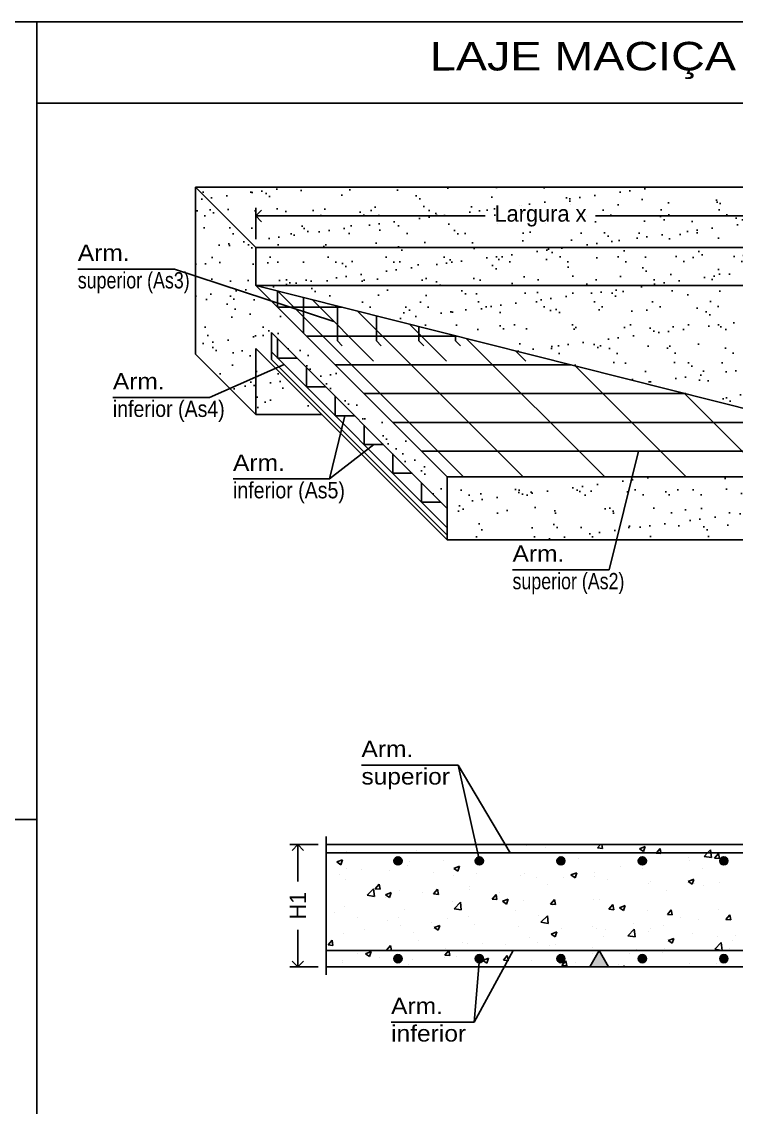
# Model space of a CAD drawing. Header units: millimetres. Extents: x 2071 to 2712, y 1262 to 1380.
# Drawn here: x 2330.71 to 2339.48, y 1362.27 to 1375.59 of the extents above; entities that cross this region are included whole.
import ezdxf
from ezdxf.enums import TextEntityAlignment as Align

# ---------------------------------------------------------------- set-up
doc = ezdxf.new("R2010")
doc.units = ezdxf.units.MM
doc.layers.add('.pormenores', color=8, linetype='Continuous')
doc.styles.add('CS_Isocp', font='')
doc.styles.add('CYPETXT', font='arial', dxfattribs={"height": 0.2})
doc.styles.get('CS_Isocp').set_extended_font_data('Century Gothic')

# ---------------------------------------------------------------- blocks, each defined once
blk = doc.blocks.new('_Open90')
at = {"color": 0, "linetype": 'ByBlock', "lineweight": -2}
for p, q in [((0, 0), (-1, 0)), ((-0.5, 0.5), (0, 0)), ((0, 0), (-0.5, -0.5))]:
    blk.add_line(p, q, dxfattribs=at)

msp = doc.modelspace()

# ---------------------------------------------------------------- hatches: boundary and pattern name
at = {"layer": '.pormenores'}
h = msp.add_hatch(dxfattribs=at)
h.set_pattern_fill('AR-SAND', color=256, scale=0.009, style=0)
h.set_pattern_definition([(37.5, (2289.16302, 1343.98117), (-0.0144003, 0.440472), [0, -0.347472, 0, -0.38862, 0, -0.371475]), (7.5, (2289.163, 1343.98117), (0.404571, 0.6451426), [0, -0.187452, 0, -0.313182, 0, -0.120015]), (327.5, (2288.88185, 1343.98117), (0.7118931, 0.0012935), [0, -0.1143, 0, -0.41148, 0, -0.53721]), (317.5, (2288.88185, 1343.98117), (0.687201, 0.2006364), [0, -0.05715, 0, -0.269748, 0, -0.30861])])
h.paths.add_polyline_path([(2342.91529, 1370.00674), (2342.69603, 1370.00674), (2339.95567, 1370.00674), (2341.20575, 1369.23238), (2342.91529, 1369.23238)])
h.paths.add_polyline_path([(2339.95567, 1370.00674), (2338.19808, 1370.00674), (2338.0072, 1369.23238), (2341.20575, 1369.23238)])
h.paths.add_polyline_path([(2338.19808, 1370.00674), (2335.92928, 1370.00674), (2335.92928, 1369.23238), (2338.0072, 1369.23238)])
h.paths.add_polyline_path([(2335.92928, 1370.00674), (2333.76937, 1372.16666), (2332.84045, 1372.47196), (2332.84045, 1371.51225), (2333.2621, 1371.0906), (2333.58044, 1371.23125), (2333.58044, 1371.58123), (2333.77201, 1371.38965), (2333.77201, 1371.77683), (2335.92928, 1369.61956)])
h.paths.add_polyline_path([(2333.58044, 1371.23125), (2333.2621, 1371.0906), (2333.58044, 1370.77226)], flags=17)
h.paths.add_polyline_path([(2333.82316, 1371.3385), (2333.58044, 1371.23125), (2333.58044, 1370.77226), (2334.3894, 1370.77226)], flags=17)
h.paths.add_polyline_path([(2333.58044, 1371.58123), (2333.58044, 1371.23125), (2333.82316, 1371.3385)], flags=17)
h.paths.add_polyline_path([(2333.58044, 1372.82295), (2332.84045, 1373.56294), (2332.84045, 1372.47196), (2333.76937, 1372.16666), (2333.58044, 1372.35559)])
h.paths.add_polyline_path([(2340.56645, 1372.82295), (2333.58044, 1372.82295), (2333.58044, 1372.35559), (2340.56645, 1372.35559)])
h.paths.add_polyline_path([(2339.82646, 1373.56294), (2332.84045, 1373.56294), (2333.58044, 1372.82295), (2340.56645, 1372.82295)])
h.paths.add_polyline_path([(2341.56046, 1369.02634), (2342.38236, 1369.02634), (2342.38236, 1369.33205), (2341.56046, 1369.33205)], flags=9)
h.paths.add_polyline_path([(2336.41311, 1373.3883), (2337.73377, 1373.3883), (2337.73377, 1373.03038), (2336.41311, 1373.03038)], flags=24)
h = msp.add_hatch(dxfattribs=at)
h.set_pattern_fill('AR-SAND', color=256, scale=0.009, style=0)
h.set_pattern_definition([(37.5, (2286.31817, 1302.7561), (-0.0144003, 0.4404719), [0, -0.347472, 0, -0.38862, 0, -0.371475]), (7.5, (2286.3182, 1302.7561), (0.404571, 0.6451426), [0, -0.187452, 0, -0.313182, 0, -0.120015]), (327.5, (2286.037, 1302.7561), (0.7118931, 0.0012935), [0, -0.1143, 0, -0.41148, 0, -0.53721]), (317.5, (2286.037, 1302.7561), (0.687201, 0.2006364), [0, -0.05715, 0, -0.269748, 0, -0.30861])])
h.paths.add_polyline_path([(2342.91529, 1370.00674), (2340.5698, 1372.35223), (2340.56645, 1372.35223), (2340.56645, 1372.35559), (2333.58044, 1372.35559), (2333.8471, 1372.28849), (2333.8471, 1372.28858), (2333.84722, 1372.28846)])
h = msp.add_hatch(color=256, dxfattribs=at)
edge = h.paths.add_edge_path()
edge.add_arc((2335.32393, 1365.29201), 0.05, 0, 360)
h = msp.add_hatch(color=256, dxfattribs=at)
edge = h.paths.add_edge_path()
edge.add_arc((2336.32393, 1365.29201), 0.05, 0, 360)
h = msp.add_hatch(color=256, dxfattribs=at)
edge = h.paths.add_edge_path()
edge.add_arc((2337.32393, 1365.29201), 0.05, 0, 360)
h = msp.add_hatch(color=256, dxfattribs=at)
edge = h.paths.add_edge_path()
edge.add_arc((2338.32393, 1365.29201), 0.05, 0, 360)
h = msp.add_hatch(color=256, dxfattribs=at)
edge = h.paths.add_edge_path()
edge.add_arc((2339.32393, 1365.29201), 0.05, 0, 360)
msp.add_hatch(color=256, dxfattribs=at).paths.add_polyline_path([(2337.67841, 1363.99201), (2337.90935, 1363.99201), (2337.79388, 1364.19201)])
h = msp.add_hatch(color=256, dxfattribs=at)
edge = h.paths.add_edge_path()
edge.add_arc((2335.32393, 1364.09201), 0.05, 0, 360)
h = msp.add_hatch(color=256, dxfattribs=at)
edge = h.paths.add_edge_path()
edge.add_arc((2336.32393, 1364.09201), 0.05, 0, 360)
h = msp.add_hatch(color=256, dxfattribs=at)
edge = h.paths.add_edge_path()
edge.add_arc((2337.32393, 1364.09201), 0.05, 0, 360)
h = msp.add_hatch(color=256, dxfattribs=at)
edge = h.paths.add_edge_path()
edge.add_arc((2338.32393, 1364.09201), 0.05, 0, 360)
h = msp.add_hatch(color=256, dxfattribs=at)
edge = h.paths.add_edge_path()
edge.add_arc((2339.32393, 1364.09201), 0.05, 0, 360)

# ---------------------------------------------------------------- linework, layer by layer
for p, q in [((2330.8929, 1365.80127), (2330.8929, 1375.59422)), ((2330.8929, 1375.59422), (2330.8929, 1358.43099)), ((2330.8929, 1374.59422), (2330.8929, 1375.59422)), ((2330.8929, 1375.59422), (2345.21039, 1375.59422)), ((2332.84045, 1371.51225), (2332.84045, 1373.56294)), ((2333.58044, 1372.82295), (2332.84045, 1373.56294)), ((2339.82646, 1373.56294), (2332.84045, 1373.56294)), ((2333.58044, 1372.92295), (2333.58044, 1373.30934)), ((2333.72184, 1373.20934), (2336.39644, 1373.20934)), ((2340.42505, 1373.20934), (2337.75044, 1373.20934)), ((2333.58044, 1372.35559), (2333.58044, 1372.82295)), ((2340.56645, 1372.82295), (2333.58044, 1372.82295)), ((2331.39465, 1372.55734), (2332.58065, 1372.55734)), ((2332.58065, 1372.55734), (2334.53875, 1371.91379)), ((2335.92928, 1370.00674), (2333.58044, 1372.35559)), ((2340.56645, 1372.35559), (2333.58044, 1372.35559)), ((2342.91529, 1370.00674), (2333.58044, 1372.35559)), ((2336.12894, 1370.00674), (2333.8471, 1372.28858)), ((2333.8471, 1372.28858), (2333.8471, 1372.08892)), ((2334.16396, 1372.20876), (2334.16396, 1371.77206)), ((2335.02599, 1371.42655), (2334.27062, 1372.18192)), ((2334.64022, 1372.08892), (2333.8471, 1372.08892)), ((2334.58044, 1372.10397), (2334.58044, 1371.67661)), ((2336.86227, 1370.00674), (2334.82712, 1372.04189)), ((2335.05924, 1371.98349), (2335.05924, 1371.67661)), ((2335.92928, 1369.61956), (2333.77201, 1371.77683)), ((2333.77201, 1371.77683), (2333.77201, 1371.44717)), ((2335.92127, 1371.42655), (2335.46691, 1371.88091)), ((2335.58044, 1371.85234), (2335.58044, 1371.67661)), ((2333.8471, 1371.70174), (2333.8471, 1371.46465)), ((2336.04533, 1371.73537), (2334.20065, 1371.73537)), ((2334.64011, 1371.61694), (2334.58044, 1371.67661)), ((2335.11891, 1371.61694), (2335.05924, 1371.67661)), ((2335.64011, 1371.61694), (2335.58044, 1371.67661)), ((2336.03254, 1371.73859), (2336.03254, 1371.67661)), ((2336.09221, 1371.61694), (2336.03254, 1371.67661)), ((2337.86227, 1370.00674), (2336.16334, 1371.70567)), ((2333.58044, 1370.77226), (2332.84045, 1371.51225)), ((2335.92928, 1369.23238), (2333.58044, 1371.58123)), ((2333.58044, 1371.58123), (2333.58044, 1370.77226)), ((2335.92928, 1369.38248), (2333.77201, 1371.53974)), ((2336.89457, 1371.42655), (2336.76745, 1371.55367)), ((2333.01099, 1370.97965), (2333.92726, 1371.38449)), ((2335.92928, 1369.2899), (2333.77201, 1371.44717)), ((2333.8471, 1371.46465), (2334.08419, 1371.46465)), ((2337.45043, 1371.38181), (2334.55421, 1371.38181)), ((2338.86227, 1370.00674), (2337.49956, 1371.36945)), ((2334.20065, 1371.34819), (2334.20065, 1371.1111)), ((2334.20065, 1371.1111), (2334.43774, 1371.1111)), ((2331.82499, 1370.97965), (2333.01099, 1370.97965)), ((2334.55421, 1370.99464), (2334.55421, 1370.75755)), ((2338.85554, 1371.02826), (2334.90776, 1371.02826)), ((2339.86227, 1370.00674), (2338.83578, 1371.03323)), ((2333.58044, 1370.77226), (2334.3894, 1370.77226)), ((2334.48578, 1369.98038), (2334.67275, 1370.75755)), ((2334.55421, 1370.75755), (2334.7913, 1370.75755)), ((2334.90776, 1370.64108), (2334.90776, 1370.40399)), ((2340.26064, 1370.67471), (2335.26131, 1370.67471)), ((2334.48578, 1369.98038), (2335.0263, 1370.40399)), ((2334.90776, 1370.40399), (2335.14485, 1370.40399)), ((2341.66574, 1370.32115), (2335.61487, 1370.32115)), ((2337.91643, 1368.86417), (2338.27559, 1370.32115)), ((2335.26131, 1370.28753), (2335.26131, 1370.05044)), ((2335.26131, 1370.05044), (2335.4984, 1370.05044)), ((2333.29978, 1369.98038), (2334.48578, 1369.98038)), ((2335.61487, 1369.93398), (2335.61487, 1369.69689)), ((2335.92928, 1370.00674), (2342.91529, 1370.00674)), ((2335.92928, 1370.00674), (2335.92928, 1369.23238)), ((2335.61487, 1369.69689), (2335.85196, 1369.69689)), ((2335.92928, 1369.23238), (2342.91529, 1369.23238)), ((2336.73043, 1368.86417), (2337.91643, 1368.86417)), ((2334.87626, 1366.467), (2336.06226, 1366.467)), ((2336.06226, 1366.467), (2336.70288, 1365.39201)), ((2336.32393, 1365.29201), (2336.06226, 1366.467)), ((2334.44417, 1365.59201), (2334.44417, 1363.89201)), ((2334.34417, 1365.49201), (2333.99535, 1365.49201)), ((2341.07393, 1365.49201), (2334.44417, 1365.49201)), ((2334.44417, 1365.46256), (2334.44417, 1365.46256)), ((2340.87393, 1365.39201), (2334.44417, 1365.39201)), ((2334.54099, 1365.49201), (2334.54099, 1365.49201)), ((2334.65012, 1365.39201), (2334.65012, 1365.39201)), ((2334.65012, 1365.39201), (2334.65012, 1365.39201)), ((2334.65012, 1365.39201), (2334.65012, 1365.39201)), ((2334.66783, 1365.49201), (2334.66783, 1365.49201)), ((2334.66783, 1365.49201), (2334.66783, 1365.49201)), ((2334.67862, 1365.39201), (2334.67862, 1365.39201)), ((2334.67862, 1365.39201), (2334.67862, 1365.39201)), ((2334.67862, 1365.39201), (2334.67862, 1365.39201)), ((2334.69092, 1365.40144), (2334.69092, 1365.40144)), ((2334.73055, 1365.49201), (2334.73055, 1365.49201)), ((2334.73055, 1365.49201), (2334.73055, 1365.49201)), ((2334.88752, 1365.39201), (2334.88752, 1365.39201)), ((2334.88752, 1365.39201), (2334.88752, 1365.39201)), ((2334.88752, 1365.39201), (2334.88752, 1365.39201)), ((2335.1003, 1365.39201), (2335.1003, 1365.39201)), ((2335.22897, 1365.49201), (2335.22897, 1365.49201)), ((2335.22897, 1365.49201), (2335.22897, 1365.49201)), ((2335.23062, 1365.49201), (2335.23062, 1365.49201)), ((2335.23062, 1365.49201), (2335.23062, 1365.49201)), ((2335.23342, 1365.49201), (2335.23342, 1365.49201)), ((2335.34255, 1365.39201), (2335.34255, 1365.39201)), ((2335.34255, 1365.39201), (2335.34255, 1365.39201)), ((2335.34255, 1365.39201), (2335.34255, 1365.39201)), ((2335.38594, 1365.39201), (2335.38594, 1365.39201)), ((2335.38594, 1365.39201), (2335.38594, 1365.39201)), ((2335.38594, 1365.39201), (2335.38594, 1365.39201)), ((2335.52198, 1365.39201), (2335.52198, 1365.39201)), ((2335.52198, 1365.39201), (2335.52198, 1365.39201)), ((2335.52198, 1365.39201), (2335.52198, 1365.39201)), ((2335.55079, 1365.41412), (2335.55079, 1365.41412)), ((2335.6523, 1365.49201), (2335.6523, 1365.49201)), ((2335.72738, 1365.49201), (2335.72738, 1365.49201)), ((2335.72738, 1365.49201), (2335.72738, 1365.49201)), ((2335.88435, 1365.39201), (2335.88435, 1365.39201)), ((2335.88435, 1365.39201), (2335.88435, 1365.39201)), ((2335.88435, 1365.39201), (2335.88435, 1365.39201)), ((2335.92585, 1365.49201), (2335.92585, 1365.49201)), ((2335.94365, 1365.39201), (2335.94365, 1365.39201)), ((2335.94365, 1365.39201), (2335.94365, 1365.39201)), ((2335.94365, 1365.39201), (2335.94365, 1365.39201)), ((2335.94365, 1365.39201), (2335.94365, 1365.39201)), ((2336.03498, 1365.39201), (2336.03498, 1365.39201)), ((2336.03498, 1365.39201), (2336.03498, 1365.39201)), ((2336.03498, 1365.39201), (2336.03498, 1365.39201)), ((2336.04422, 1365.38354), (2336.04422, 1365.38354)), ((2336.07398, 1365.49201), (2336.07398, 1365.49201)), ((2336.2258, 1365.49201), (2336.2258, 1365.49201)), ((2336.2258, 1365.49201), (2336.2258, 1365.49201)), ((2336.28825, 1365.45223), (2336.28825, 1365.45223)), ((2336.38277, 1365.39201), (2336.38277, 1365.39201)), ((2336.38277, 1365.39201), (2336.38277, 1365.39201)), ((2336.64102, 1365.39201), (2336.64102, 1365.39201)), ((2336.67338, 1365.44152), (2336.67338, 1365.44152)), ((2336.67338, 1365.44152), (2336.67338, 1365.44152)), ((2336.69838, 1365.39956), (2336.69838, 1365.39956)), ((2336.72421, 1365.49201), (2336.72421, 1365.49201)), ((2336.72421, 1365.49201), (2336.72421, 1365.49201)), ((2336.72741, 1365.39201), (2336.72741, 1365.39201)), ((2336.72741, 1365.39201), (2336.72741, 1365.39201)), ((2336.72741, 1365.39201), (2336.72741, 1365.39201)), ((2336.78701, 1365.39201), (2336.78701, 1365.39201)), ((2336.88118, 1365.39201), (2336.88118, 1365.39201)), ((2336.88118, 1365.39201), (2336.88118, 1365.39201)), ((2336.88118, 1365.39201), (2336.88118, 1365.39201)), ((2336.89463, 1365.49201), (2336.9007, 1365.48791)), ((2336.90072, 1365.4879), (2336.9021, 1365.49201)), ((2336.91733, 1365.49201), (2336.91733, 1365.49201)), ((2336.91733, 1365.49201), (2336.91733, 1365.49201)), ((2337.12905, 1365.45626), (2337.12905, 1365.45626)), ((2337.20869, 1365.39201), (2337.20869, 1365.39201)), ((2337.20869, 1365.39201), (2337.20869, 1365.39201)), ((2337.20869, 1365.39201), (2337.20869, 1365.39201)), ((2337.20869, 1365.39201), (2337.20869, 1365.39201)), ((2337.22263, 1365.49201), (2337.22263, 1365.49201)), ((2337.22263, 1365.49201), (2337.22263, 1365.49201)), ((2337.31071, 1365.49201), (2337.31071, 1365.49201)), ((2337.31071, 1365.49201), (2337.31071, 1365.49201)), ((2337.33901, 1365.49201), (2337.33901, 1365.49201)), ((2337.3796, 1365.39201), (2337.3796, 1365.39201)), ((2337.3796, 1365.39201), (2337.3796, 1365.39201)), ((2337.3796, 1365.39201), (2337.3796, 1365.39201)), ((2337.4006, 1365.49201), (2337.4006, 1365.49201)), ((2337.41984, 1365.39201), (2337.41984, 1365.39201)), ((2337.41984, 1365.39201), (2337.41984, 1365.39201)), ((2337.41984, 1365.39201), (2337.41984, 1365.39201)), ((2337.63036, 1365.39201), (2337.63036, 1365.39201)), ((2337.63036, 1365.39201), (2337.63036, 1365.39201)), ((2337.63036, 1365.39201), (2337.63036, 1365.39201)), ((2337.72105, 1365.49201), (2337.72105, 1365.49201)), ((2337.72105, 1365.49201), (2337.72105, 1365.49201)), ((2337.75462, 1365.48735), (2337.75462, 1365.48735)), ((2337.77532, 1365.45063), (2337.81004, 1365.49201)), ((2337.77533, 1365.45061), (2337.8351, 1365.44538)), ((2337.8351, 1365.4454), (2337.82651, 1365.49201)), ((2337.87801, 1365.39201), (2337.87801, 1365.39201)), ((2337.87801, 1365.39201), (2337.87801, 1365.39201)), ((2337.87801, 1365.39201), (2337.87801, 1365.39201)), ((2338.00314, 1365.49201), (2338.00314, 1365.49201)), ((2338.00314, 1365.49201), (2338.00314, 1365.49201)), ((2338.05204, 1365.39201), (2338.05204, 1365.39201)), ((2338.11227, 1365.39201), (2338.11227, 1365.39201)), ((2338.11227, 1365.39201), (2338.11227, 1365.39201)), ((2338.11227, 1365.39201), (2338.11227, 1365.39201)), ((2338.18237, 1365.49201), (2338.18237, 1365.49201)), ((2338.18237, 1365.49201), (2338.18237, 1365.49201)), ((2338.21946, 1365.49201), (2338.21946, 1365.49201)), ((2338.21946, 1365.49201), (2338.21946, 1365.49201)), ((2338.28809, 1365.44138), (2338.33783, 1365.40783)), ((2338.2881, 1365.44138), (2338.35812, 1365.46826)), ((2338.33786, 1365.40781), (2338.35813, 1365.46824)), ((2338.37643, 1365.39201), (2338.37643, 1365.39201)), ((2338.37643, 1365.39201), (2338.37643, 1365.39201)), ((2338.37643, 1365.39201), (2338.37643, 1365.39201)), ((2338.47372, 1365.39201), (2338.47372, 1365.39201)), ((2338.47372, 1365.39201), (2338.47372, 1365.39201)), ((2338.47372, 1365.39201), (2338.47372, 1365.39201)), ((2338.49258, 1365.38788), (2338.49605, 1365.39201)), ((2338.49259, 1365.38785), (2338.55236, 1365.38262)), ((2338.49605, 1365.39201), (2338.54079, 1365.44533)), ((2338.55064, 1365.39201), (2338.5408, 1365.44533)), ((2338.55236, 1365.38265), (2338.55064, 1365.39201)), ((2338.60404, 1365.49201), (2338.60404, 1365.49201)), ((2338.60404, 1365.49201), (2338.60404, 1365.49201)), ((2338.69557, 1365.49201), (2338.69557, 1365.49201)), ((2338.69557, 1365.49201), (2338.69557, 1365.49201)), ((2338.71788, 1365.49201), (2338.71788, 1365.49201)), ((2338.71788, 1365.49201), (2338.71788, 1365.49201)), ((2338.8047, 1365.39201), (2338.8047, 1365.39201)), ((2338.8047, 1365.39201), (2338.8047, 1365.39201)), ((2338.8047, 1365.39201), (2338.8047, 1365.39201)), ((2338.87485, 1365.39201), (2338.87485, 1365.39201)), ((2338.87485, 1365.39201), (2338.87485, 1365.39201)), ((2338.87485, 1365.39201), (2338.87485, 1365.39201)), ((2338.8954, 1365.39201), (2338.8954, 1365.39201)), ((2338.8954, 1365.39201), (2338.8954, 1365.39201)), ((2338.8954, 1365.39201), (2338.8954, 1365.39201)), ((2338.8954, 1365.39201), (2338.8954, 1365.39201)), ((2339.02572, 1365.49201), (2339.02572, 1365.49201)), ((2339.08173, 1365.34681), (2339.1251, 1365.39201)), ((2339.1251, 1365.39201), (2339.15962, 1365.42799)), ((2339.16383, 1365.39201), (2339.15964, 1365.428)), ((2339.17069, 1365.33303), (2339.16383, 1365.39201)), ((2339.20984, 1365.32513), (2339.25805, 1365.38258)), ((2339.21629, 1365.49201), (2339.21629, 1365.49201)), ((2339.21629, 1365.49201), (2339.21629, 1365.49201)), ((2339.26962, 1365.3199), (2339.25806, 1365.38258)), ((2339.31708, 1365.39201), (2339.31708, 1365.39201)), ((2339.31708, 1365.39201), (2339.31708, 1365.39201)), ((2339.31708, 1365.39201), (2339.31708, 1365.39201)), ((2339.31708, 1365.39201), (2339.31708, 1365.39201)), ((2339.33418, 1365.3868), (2339.33418, 1365.3868)), ((2339.37326, 1365.39201), (2339.37326, 1365.39201)), ((2339.37326, 1365.39201), (2339.37326, 1365.39201)), ((2339.37326, 1365.39201), (2339.37326, 1365.39201)), ((2339.37379, 1365.39201), (2339.37379, 1365.39201)), ((2339.37379, 1365.39201), (2339.37379, 1365.39201)), ((2339.37379, 1365.39201), (2339.37379, 1365.39201)), ((2339.38722, 1365.39378), (2339.38722, 1365.39378)), ((2339.388, 1365.49201), (2339.388, 1365.49201)), ((2339.388, 1365.49201), (2339.388, 1365.49201)), ((2334.09535, 1365.35061), (2334.09535, 1365.03776)), ((2334.44417, 1365.35693), (2334.44417, 1365.35693)), ((2334.44417, 1365.35693), (2334.44417, 1365.35693)), ((2334.57361, 1365.27902), (2334.62335, 1365.24547)), ((2334.57362, 1365.27903), (2334.64364, 1365.30591)), ((2334.62336, 1365.24546), (2334.64364, 1365.30589)), ((2335.35086, 1365.26071), (2335.35086, 1365.26071)), ((2335.43764, 1365.23358), (2335.43764, 1365.23358)), ((2335.46104, 1365.28344), (2335.46104, 1365.28344)), ((2335.88627, 1365.29264), (2335.88627, 1365.29264)), ((2336.01075, 1365.19894), (2336.08077, 1365.22582)), ((2336.0605, 1365.16537), (2336.08077, 1365.2258)), ((2336.31095, 1365.35028), (2336.31095, 1365.35028)), ((2336.31095, 1365.35028), (2336.31095, 1365.35028)), ((2336.31095, 1365.35028), (2336.31095, 1365.35028)), ((2336.31095, 1365.35028), (2336.31095, 1365.35028)), ((2336.31132, 1365.3486), (2336.31132, 1365.3486)), ((2336.31132, 1365.3486), (2336.31132, 1365.3486)), ((2336.31132, 1365.3486), (2336.31132, 1365.3486)), ((2336.31132, 1365.3486), (2336.31132, 1365.3486)), ((2337.54041, 1365.32299), (2337.54041, 1365.32299)), ((2338.34851, 1365.29594), (2338.34851, 1365.29594)), ((2338.88555, 1365.32773), (2338.88555, 1365.32773)), ((2338.90633, 1365.29889), (2338.90633, 1365.29889)), ((2339.08173, 1365.34683), (2339.17066, 1365.33303)), ((2339.20985, 1365.3251), (2339.26963, 1365.31987)), ((2334.44417, 1365.21211), (2334.44417, 1365.21211)), ((2334.44417, 1365.21211), (2334.44417, 1365.21211)), ((2334.44417, 1365.10279), (2334.44417, 1365.10279)), ((2334.6078, 1365.12433), (2334.6078, 1365.12433)), ((2334.69236, 1365.19882), (2334.69236, 1365.19882)), ((2334.87785, 1365.18333), (2334.87785, 1365.18333)), ((2335.22618, 1365.17626), (2335.22618, 1365.17626)), ((2335.76, 1365.15371), (2335.76, 1365.15371)), ((2336.00248, 1365.11358), (2336.00248, 1365.11358)), ((2336.01074, 1365.19894), (2336.06048, 1365.16538)), ((2336.29382, 1365.13115), (2336.29382, 1365.13115)), ((2336.82764, 1365.1086), (2336.82764, 1365.1086)), ((2336.87663, 1365.13722), (2336.87663, 1365.13722)), ((2337.44787, 1365.11885), (2337.49761, 1365.0853)), ((2337.44788, 1365.11885), (2337.51789, 1365.14573)), ((2337.47869, 1365.14251), (2337.47869, 1365.14251)), ((2337.49763, 1365.08528), (2337.51791, 1365.14571)), ((2337.73996, 1365.09868), (2337.73996, 1365.09868)), ((2337.74246, 1365.15446), (2337.74246, 1365.15446)), ((2338.05571, 1365.21848), (2338.05571, 1365.21848)), ((2338.32314, 1365.19878), (2338.32314, 1365.19878)), ((2339.06618, 1365.19949), (2339.06618, 1365.19949)), ((2334.44417, 1365.0394), (2334.44417, 1365.0394)), ((2334.44417, 1365.0394), (2334.44417, 1365.0394)), ((2334.44417, 1365.0394), (2334.44417, 1365.0394)), ((2334.67876, 1365.06855), (2334.67876, 1365.06855)), ((2335.04503, 1364.94944), (2335.09324, 1365.00689)), ((2335.10481, 1364.94421), (2335.09325, 1365.00689)), ((2336.20022, 1364.9742), (2336.20022, 1364.9742)), ((2337.03006, 1365.08345), (2337.03006, 1365.08345)), ((2337.15677, 1364.99857), (2337.15677, 1364.99857)), ((2337.36146, 1365.08604), (2337.36146, 1365.08604)), ((2337.89528, 1365.06349), (2337.89528, 1365.06349)), ((2338.4024, 1365.01372), (2338.4024, 1365.01372)), ((2338.4291, 1365.04093), (2338.4291, 1365.04093)), ((2338.88499, 1365.03876), (2338.93474, 1365.00521)), ((2338.885, 1365.03876), (2338.95502, 1365.06564)), ((2338.93477, 1365.0052), (2338.95504, 1365.06563)), ((2338.96292, 1365.01838), (2338.96292, 1365.01838)), ((2339.07111, 1364.99239), (2339.07111, 1364.99239)), ((2339.26823, 1365.03096), (2339.26823, 1365.03096)), ((2334.44417, 1364.94623), (2334.44417, 1364.94623)), ((2334.44417, 1364.94623), (2334.44417, 1364.94623)), ((2334.44417, 1364.88855), (2334.44417, 1364.88855)), ((2334.44417, 1364.88855), (2334.44417, 1364.88855)), ((2334.94534, 1364.86926), (2335.03428, 1364.85547)), ((2334.94535, 1364.86925), (2335.02324, 1364.95043)), ((2335.0343, 1364.85547), (2335.02325, 1364.95043)), ((2335.04504, 1364.94942), (2335.10481, 1364.94419)), ((2335.17052, 1364.8764), (2335.22026, 1364.84285)), ((2335.17053, 1364.87641), (2335.24054, 1364.90329)), ((2335.17457, 1364.83917), (2335.17457, 1364.83917)), ((2335.22027, 1364.84284), (2335.24055, 1364.90327)), ((2335.3387, 1364.92782), (2335.3387, 1364.92782)), ((2335.6232, 1364.89823), (2335.6232, 1364.89823)), ((2335.76229, 1364.88669), (2335.8105, 1364.94414)), ((2335.7623, 1364.88667), (2335.82207, 1364.88144)), ((2335.82207, 1364.88146), (2335.81051, 1364.94414)), ((2336.20453, 1364.94506), (2336.20453, 1364.94506)), ((2336.47955, 1364.82394), (2336.52776, 1364.88139)), ((2336.53933, 1364.81871), (2336.52777, 1364.88139)), ((2336.57359, 1364.89847), (2336.57359, 1364.89847)), ((2338.62248, 1364.93332), (2338.62248, 1364.93332)), ((2334.44417, 1364.74301), (2334.44417, 1364.74301)), ((2334.44417, 1364.74301), (2334.44417, 1364.74301)), ((2334.44417, 1364.72188), (2334.44417, 1364.72188)), ((2334.6666, 1364.73565), (2334.6666, 1364.73565)), ((2335.40722, 1364.69826), (2335.40722, 1364.69826)), ((2335.9904, 1364.79836), (2335.9904, 1364.79836)), ((2336.01258, 1364.70374), (2336.10152, 1364.68995)), ((2336.01259, 1364.70373), (2336.09048, 1364.78491)), ((2336.10154, 1364.68995), (2336.09049, 1364.78492)), ((2336.47956, 1364.82392), (2336.53933, 1364.81869)), ((2336.60764, 1364.79632), (2336.65739, 1364.76276)), ((2336.60765, 1364.79632), (2336.67767, 1364.8232)), ((2336.65741, 1364.76275), (2336.67768, 1364.82318)), ((2336.86447, 1364.80432), (2336.86447, 1364.80432)), ((2337.19681, 1364.76119), (2337.24502, 1364.81864)), ((2337.19682, 1364.76117), (2337.25659, 1364.75594)), ((2337.21562, 1364.7481), (2337.21562, 1364.7481)), ((2337.25659, 1364.75596), (2337.24503, 1364.81864)), ((2337.7303, 1364.82156), (2337.7303, 1364.82156)), ((2337.79264, 1364.82407), (2337.79264, 1364.82407)), ((2337.91407, 1364.69844), (2337.96228, 1364.75589)), ((2337.91408, 1364.69842), (2337.97385, 1364.69319)), ((2337.97385, 1364.69321), (2337.96229, 1364.75589)), ((2338.04477, 1364.71623), (2338.09452, 1364.68268)), ((2338.04478, 1364.71623), (2338.1148, 1364.74311)), ((2338.09454, 1364.68267), (2338.11482, 1364.7431)), ((2338.63133, 1364.63569), (2338.67954, 1364.69314)), ((2338.69111, 1364.63046), (2338.67955, 1364.69314)), ((2339.25607, 1364.69807), (2339.25607, 1364.69807)), ((2334.44417, 1364.56498), (2334.44417, 1364.56498)), ((2334.44417, 1364.56498), (2334.44417, 1364.56498)), ((2334.53979, 1364.66096), (2334.53979, 1364.66096)), ((2334.82403, 1364.59815), (2334.82403, 1364.59815)), ((2335.32654, 1364.59492), (2335.32654, 1364.59492)), ((2335.93715, 1364.57979), (2335.93715, 1364.57979)), ((2336.19237, 1364.61216), (2336.19237, 1364.61216)), ((2336.76699, 1364.68904), (2336.76699, 1364.68904)), ((2337.05224, 1364.62483), (2337.05224, 1364.62483)), ((2337.07983, 1364.53821), (2337.15772, 1364.61939)), ((2337.16878, 1364.52443), (2337.15774, 1364.6194)), ((2338.39024, 1364.68083), (2338.39024, 1364.68083)), ((2338.63134, 1364.63566), (2338.69111, 1364.63043)), ((2338.79019, 1364.59563), (2338.79019, 1364.59563)), ((2339.0125, 1364.5671), (2339.0125, 1364.5671)), ((2339.34859, 1364.57294), (2339.3968, 1364.63039)), ((2339.3486, 1364.57291), (2339.40838, 1364.56768)), ((2339.40838, 1364.56771), (2339.39681, 1364.63039)), ((2334.09535, 1364.13341), (2334.09535, 1364.44626)), ((2334.9115, 1364.44476), (2334.9115, 1364.44476)), ((2335.20012, 1364.55781), (2335.20012, 1364.55781)), ((2335.36013, 1364.50382), (2335.36013, 1364.50382)), ((2335.73394, 1364.53525), (2335.73394, 1364.53525)), ((2335.76742, 1364.47379), (2335.81716, 1364.44023)), ((2335.76743, 1364.47379), (2335.83745, 1364.50067)), ((2335.81718, 1364.44022), (2335.83746, 1364.50065)), ((2336.26776, 1364.5127), (2336.26776, 1364.5127)), ((2336.80158, 1364.49014), (2336.80158, 1364.49014)), ((2337.07982, 1364.53822), (2337.16876, 1364.52443)), ((2337.3354, 1364.46759), (2337.3354, 1364.46759)), ((2337.71814, 1364.48867), (2337.71814, 1364.48867)), ((2337.76454, 1364.4606), (2337.76454, 1364.4606)), ((2337.86922, 1364.44503), (2337.86922, 1364.44503)), ((2338.14707, 1364.37269), (2338.22496, 1364.45387)), ((2338.21317, 1364.51966), (2338.21317, 1364.51966)), ((2338.23603, 1364.35891), (2338.22498, 1364.45388)), ((2338.42931, 1364.467), (2338.42931, 1364.467)), ((2338.57801, 1364.50134), (2338.57801, 1364.50134)), ((2334.44417, 1364.40435), (2334.44417, 1364.40435)), ((2334.44417, 1364.40435), (2334.44417, 1364.40435)), ((2334.44417, 1364.38324), (2334.44417, 1364.38324)), ((2334.44417, 1364.38324), (2334.44417, 1364.38324)), ((2334.44417, 1364.31173), (2334.44417, 1364.31173)), ((2334.44417, 1364.31173), (2334.44417, 1364.31173)), ((2334.44417, 1364.31173), (2334.44417, 1364.31173)), ((2334.46652, 1364.26), (2334.51473, 1364.31745)), ((2334.5263, 1364.25477), (2334.51474, 1364.31745)), ((2334.65444, 1364.40276), (2334.65444, 1364.40276)), ((2335.51431, 1364.41543), (2335.51431, 1364.41543)), ((2335.57965, 1364.31602), (2335.57965, 1364.31602)), ((2336.11347, 1364.29347), (2336.11347, 1364.29347)), ((2336.9347, 1364.35135), (2336.9347, 1364.35135)), ((2337.20455, 1364.3937), (2337.25429, 1364.36015)), ((2337.20456, 1364.3937), (2337.27458, 1364.42058)), ((2337.25432, 1364.36014), (2337.27459, 1364.42057)), ((2337.84613, 1364.36689), (2337.84613, 1364.36689)), ((2338.14707, 1364.37271), (2338.236, 1364.35891)), ((2338.40304, 1364.42248), (2338.40304, 1364.42248)), ((2338.64168, 1364.31361), (2338.69142, 1364.28006)), ((2338.64169, 1364.31361), (2338.7117, 1364.34049)), ((2338.69145, 1364.28005), (2338.71173, 1364.34048)), ((2338.93686, 1364.39992), (2338.93686, 1364.39992)), ((2339.24391, 1364.36517), (2339.24391, 1364.36517)), ((2339.42785, 1364.3198), (2339.42785, 1364.3198)), ((2339.47068, 1364.37737), (2339.47068, 1364.37737)), ((2334.44417, 1364.24142), (2334.44417, 1364.24142)), ((2334.44417, 1364.24142), (2334.44417, 1364.24142)), ((2334.44417, 1364.19201), (2340.67393, 1364.19201)), ((2334.46653, 1364.25999), (2334.5263, 1364.25476)), ((2334.57483, 1364.19201), (2334.57483, 1364.19201)), ((2334.77748, 1364.19201), (2334.77748, 1364.19201)), ((2334.77748, 1364.19201), (2334.77748, 1364.19201)), ((2334.77748, 1364.19201), (2334.77748, 1364.19201)), ((2334.80146, 1364.19201), (2334.80146, 1364.19201)), ((2334.80146, 1364.19201), (2334.80146, 1364.19201)), ((2334.80146, 1364.19201), (2334.80146, 1364.19201)), ((2334.92721, 1364.15126), (2334.99723, 1364.17813)), ((2334.97696, 1364.11769), (2334.99723, 1364.17812)), ((2335.18378, 1364.19725), (2335.23199, 1364.2547)), ((2335.18379, 1364.19723), (2335.2435, 1364.19201)), ((2335.22314, 1364.19201), (2335.22314, 1364.19201)), ((2335.22314, 1364.19201), (2335.22314, 1364.19201)), ((2335.22314, 1364.19201), (2335.22314, 1364.19201)), ((2335.24356, 1364.19202), (2335.232, 1364.2547)), ((2335.2435, 1364.19201), (2335.24356, 1364.192)), ((2335.26726, 1364.19201), (2335.26726, 1364.19201)), ((2335.27589, 1364.19201), (2335.27589, 1364.19201)), ((2335.27589, 1364.19201), (2335.27589, 1364.19201)), ((2335.27589, 1364.19201), (2335.27589, 1364.19201)), ((2335.64482, 1364.19201), (2335.64482, 1364.19201)), ((2335.64482, 1364.19201), (2335.64482, 1364.19201)), ((2335.64482, 1364.19201), (2335.64482, 1364.19201)), ((2335.67408, 1364.18538), (2335.67408, 1364.18538)), ((2335.72443, 1364.19201), (2335.72443, 1364.19201)), ((2335.72443, 1364.19201), (2335.72443, 1364.19201)), ((2335.72443, 1364.19201), (2335.72443, 1364.19201)), ((2335.77431, 1364.19201), (2335.77431, 1364.19201)), ((2335.77431, 1364.19201), (2335.77431, 1364.19201)), ((2335.77431, 1364.19201), (2335.77431, 1364.19201)), ((2335.90104, 1364.1345), (2335.94925, 1364.19195)), ((2335.90906, 1364.21632), (2335.90906, 1364.21632)), ((2335.96082, 1364.12927), (2335.94926, 1364.19195)), ((2335.95969, 1364.19201), (2335.95969, 1364.19201)), ((2336.06649, 1364.19201), (2336.06649, 1364.19201)), ((2336.06649, 1364.19201), (2336.06649, 1364.19201)), ((2336.06649, 1364.19201), (2336.06649, 1364.19201)), ((2336.18021, 1364.27927), (2336.18021, 1364.27927)), ((2336.26109, 1363.31154), (2336.73807, 1364.19201)), ((2336.27273, 1364.19201), (2336.27273, 1364.19201)), ((2336.27273, 1364.19201), (2336.27273, 1364.19201)), ((2336.27273, 1364.19201), (2336.27273, 1364.19201)), ((2336.35768, 1364.27538), (2336.35768, 1364.27538)), ((2336.48817, 1364.19201), (2336.48817, 1364.19201)), ((2336.64729, 1364.27091), (2336.64729, 1364.27091)), ((2336.65212, 1364.19201), (2336.65212, 1364.19201)), ((2336.65212, 1364.19201), (2336.65212, 1364.19201)), ((2336.77114, 1364.19201), (2336.77114, 1364.19201)), ((2336.77114, 1364.19201), (2336.77114, 1364.19201)), ((2336.77114, 1364.19201), (2336.77114, 1364.19201)), ((2336.90985, 1364.19201), (2336.90985, 1364.19201)), ((2336.90985, 1364.19201), (2336.90985, 1364.19201)), ((2336.90985, 1364.19201), (2336.90985, 1364.19201)), ((2337.04008, 1364.29194), (2337.04008, 1364.29194)), ((2337.18111, 1364.24836), (2337.18111, 1364.24836)), ((2337.26294, 1364.26679), (2337.26294, 1364.26679)), ((2337.26956, 1364.19201), (2337.26956, 1364.19201)), ((2337.26956, 1364.19201), (2337.26956, 1364.19201)), ((2337.26956, 1364.19201), (2337.26956, 1364.19201)), ((2337.33153, 1364.19201), (2337.33153, 1364.19201)), ((2337.33153, 1364.19201), (2337.33153, 1364.19201)), ((2337.33153, 1364.19201), (2337.33153, 1364.19201)), ((2337.34455, 1364.19201), (2337.34455, 1364.19201)), ((2337.34455, 1364.19201), (2337.34455, 1364.19201)), ((2337.34455, 1364.19201), (2337.34455, 1364.19201)), ((2337.34455, 1364.19201), (2337.34455, 1364.19201)), ((2337.71493, 1364.2258), (2337.71493, 1364.2258)), ((2337.7532, 1364.19201), (2337.7532, 1364.19201)), ((2337.7532, 1364.19201), (2337.7532, 1364.19201)), ((2337.7532, 1364.19201), (2337.7532, 1364.19201)), ((2337.76797, 1364.19201), (2337.76797, 1364.19201)), ((2337.76797, 1364.19201), (2337.76797, 1364.19201)), ((2337.76797, 1364.19201), (2337.76797, 1364.19201)), ((2338.03698, 1364.19201), (2338.03698, 1364.19201)), ((2338.03698, 1364.19201), (2338.03698, 1364.19201)), ((2338.03698, 1364.19201), (2338.03698, 1364.19201)), ((2338.03698, 1364.19201), (2338.03698, 1364.19201)), ((2338.17488, 1364.19201), (2338.17488, 1364.19201)), ((2338.17488, 1364.19201), (2338.17488, 1364.19201)), ((2338.17488, 1364.19201), (2338.17488, 1364.19201)), ((2338.24875, 1364.20325), (2338.24875, 1364.20325)), ((2338.26639, 1364.19201), (2338.26639, 1364.19201)), ((2338.26639, 1364.19201), (2338.26639, 1364.19201)), ((2338.26639, 1364.19201), (2338.26639, 1364.19201)), ((2338.4572, 1364.19201), (2338.4572, 1364.19201)), ((2338.56585, 1364.16845), (2338.56585, 1364.16845)), ((2338.59656, 1364.19201), (2338.59656, 1364.19201)), ((2338.59656, 1364.19201), (2338.59656, 1364.19201)), ((2338.59656, 1364.19201), (2338.59656, 1364.19201)), ((2338.59801, 1364.21055), (2338.59801, 1364.21055)), ((2338.72941, 1364.19201), (2338.72941, 1364.19201)), ((2338.72941, 1364.19201), (2338.72941, 1364.19201)), ((2338.72941, 1364.19201), (2338.72941, 1364.19201)), ((2338.72941, 1364.19201), (2338.72941, 1364.19201)), ((2338.7648, 1364.19201), (2338.7648, 1364.19201)), ((2338.7648, 1364.19201), (2338.7648, 1364.19201)), ((2338.7648, 1364.19201), (2338.7648, 1364.19201)), ((2338.7648, 1364.19201), (2338.7648, 1364.19201)), ((2339.01824, 1364.19201), (2339.01824, 1364.19201)), ((2339.01824, 1364.19201), (2339.01824, 1364.19201)), ((2339.01824, 1364.19201), (2339.01824, 1364.19201)), ((2339.21431, 1364.20717), (2339.2922, 1364.28835)), ((2339.21431, 1364.20719), (2339.30324, 1364.19339)), ((2339.26322, 1364.19201), (2339.26322, 1364.19201)), ((2339.26322, 1364.19201), (2339.26322, 1364.19201)), ((2339.26322, 1364.19201), (2339.26322, 1364.19201)), ((2339.26322, 1364.19201), (2339.26322, 1364.19201)), ((2339.30327, 1364.19339), (2339.29222, 1364.28836)), ((2339.39957, 1364.21242), (2339.39957, 1364.21242)), ((2339.42184, 1364.19201), (2339.42184, 1364.19201)), ((2339.42184, 1364.19201), (2339.42184, 1364.19201)), ((2339.42184, 1364.19201), (2339.42184, 1364.19201)), ((2339.43991, 1364.19201), (2339.43991, 1364.19201)), ((2339.43991, 1364.19201), (2339.43991, 1364.19201)), ((2339.43991, 1364.19201), (2339.43991, 1364.19201)), ((2334.44417, 1364.08682), (2334.44417, 1364.08682)), ((2334.44417, 1364.08682), (2334.44417, 1364.08682)), ((2334.44417, 1364.08682), (2334.44417, 1364.08682)), ((2334.64228, 1364.06986), (2334.64228, 1364.06986)), ((2334.64843, 1364.05035), (2334.64843, 1364.05035)), ((2334.8325, 1364.15696), (2334.8325, 1364.15696)), ((2334.9272, 1364.15125), (2334.97694, 1364.1177)), ((2335.09706, 1364.10941), (2335.09706, 1364.10941)), ((2335.36632, 1364.1344), (2335.36632, 1364.1344)), ((2335.50215, 1364.08254), (2335.50215, 1364.08254)), ((2335.90014, 1364.11185), (2335.90014, 1364.11185)), ((2335.90105, 1364.13448), (2335.96082, 1364.12925)), ((2336.04127, 1364.11725), (2336.04127, 1364.11725)), ((2336.32393, 1364.09201), (2336.26109, 1363.31154)), ((2336.32169, 1364.06427), (2336.32169, 1364.06427)), ((2336.32169, 1364.06427), (2336.32169, 1364.06427)), ((2336.32169, 1364.06427), (2336.32169, 1364.06427)), ((2336.34749, 1364.08406), (2336.34749, 1364.08406)), ((2336.34749, 1364.08406), (2336.34749, 1364.08406)), ((2336.34749, 1364.08406), (2336.34749, 1364.08406)), ((2336.36433, 1364.07117), (2336.41407, 1364.03761)), ((2336.36434, 1364.07117), (2336.43435, 1364.09805)), ((2336.41409, 1364.03761), (2336.43437, 1364.09804)), ((2336.43396, 1364.08929), (2336.43396, 1364.08929)), ((2336.6183, 1364.07175), (2336.66651, 1364.1292)), ((2336.61831, 1364.07173), (2336.67044, 1364.06717)), ((2336.67605, 1364.07753), (2336.66652, 1364.1292)), ((2336.67044, 1364.06717), (2336.67808, 1364.0665)), ((2336.67808, 1364.06652), (2336.67605, 1364.07753)), ((2336.70956, 1364.13938), (2336.70956, 1364.13938)), ((2336.70956, 1364.13938), (2336.70956, 1364.13938)), ((2336.70956, 1364.13938), (2336.70956, 1364.13938)), ((2336.96778, 1364.06674), (2336.96778, 1364.06674)), ((2337.33556, 1364.009), (2337.38377, 1364.06645)), ((2337.33739, 1364.04458), (2337.33739, 1364.04458)), ((2337.39534, 1364.00377), (2337.38378, 1364.06645)), ((2337.5016, 1364.04418), (2337.5016, 1364.04418)), ((2337.70598, 1364.15577), (2337.70598, 1364.15577)), ((2338.16723, 1364.15383), (2338.16723, 1364.15383)), ((2338.90338, 1364.03259), (2338.90338, 1364.03259)), ((2339.23175, 1364.03228), (2339.23175, 1364.03228)), ((2339.33714, 1364.11314), (2339.33714, 1364.11314)), ((2339.33714, 1364.11314), (2339.33714, 1364.11314)), ((2339.33714, 1364.11314), (2339.33714, 1364.11314)), ((2334.34417, 1363.99201), (2333.99535, 1363.99201)), ((2334.44417, 1364.02346), (2334.44417, 1364.02346)), ((2334.44417, 1364.02346), (2334.44417, 1364.02346)), ((2339.57393, 1363.99201), (2334.44417, 1363.99201)), ((2334.54081, 1363.99201), (2334.54081, 1363.99201)), ((2334.54081, 1363.99201), (2334.54081, 1363.99201)), ((2334.79309, 1363.99201), (2334.79309, 1363.99201)), ((2334.79309, 1363.99201), (2334.79309, 1363.99201)), ((2334.96249, 1363.99201), (2334.96249, 1363.99201)), ((2335.38417, 1363.99201), (2335.38417, 1363.99201)), ((2335.45809, 1364.01714), (2335.45809, 1364.01714)), ((2335.48552, 1363.99201), (2335.48552, 1363.99201)), ((2335.80585, 1363.99201), (2335.80585, 1363.99201)), ((2335.80585, 1363.99201), (2335.80585, 1363.99201)), ((2336.17795, 1363.99201), (2336.17795, 1363.99201)), ((2336.22753, 1363.99201), (2336.22753, 1363.99201)), ((2336.22753, 1363.99201), (2336.22753, 1363.99201)), ((2336.22753, 1363.99201), (2336.22753, 1363.99201)), ((2336.6492, 1363.99201), (2336.6492, 1363.99201)), ((2336.87038, 1363.99201), (2336.87038, 1363.99201)), ((2336.93805, 1363.99201), (2336.93805, 1363.99201)), ((2337.07088, 1363.99201), (2337.07088, 1363.99201)), ((2337.07088, 1363.99201), (2337.07088, 1363.99201)), ((2337.33557, 1364.00898), (2337.39534, 1364.00375)), ((2337.49256, 1363.99201), (2337.49256, 1363.99201)), ((2337.49256, 1363.99201), (2337.49256, 1363.99201)), ((2337.56281, 1363.99201), (2337.56281, 1363.99201)), ((2337.91424, 1363.99201), (2337.91424, 1363.99201)), ((2338.03542, 1364.02163), (2338.03542, 1364.02163)), ((2338.09122, 1363.99201), (2338.10103, 1364.0037)), ((2338.1032, 1363.99201), (2338.10104, 1364.0037)), ((2338.25524, 1363.99201), (2338.25524, 1363.99201)), ((2338.33591, 1363.99201), (2338.33591, 1363.99201)), ((2338.56924, 1363.99907), (2338.56924, 1363.99907)), ((2338.75759, 1363.99201), (2338.75759, 1363.99201)), ((2338.75759, 1363.99201), (2338.75759, 1363.99201)), ((2339.07874, 1363.99201), (2339.07874, 1363.99201)), ((2339.17927, 1363.99201), (2339.17927, 1363.99201)), ((2339.17927, 1363.99201), (2339.17927, 1363.99201)), ((2335.24009, 1363.31154), (2336.26109, 1363.31154))]:
    msp.add_line(p, q, dxfattribs=at)
msp.add_lwpolyline([(2330.8929, 1375.59422), (2299.64717, 1375.59422), (2299.64717, 1365.80127), (2330.8929, 1365.80127)], dxfattribs=at)
for points in [[(2330.8929, 1358.43099), (2345.21039, 1358.43099), (2345.21039, 1374.59422), (2330.8929, 1374.59422)], [(2337.67841, 1363.99201), (2337.90935, 1363.99201), (2337.79388, 1364.19201)]]:
    msp.add_lwpolyline(points, close=True, dxfattribs=at)
for centre in [(2335.32393, 1365.29201), (2336.32393, 1365.29201), (2337.32393, 1365.29201), (2338.32393, 1365.29201), (2339.32393, 1365.29201), (2335.32393, 1364.09201), (2336.32393, 1364.09201), (2337.32393, 1364.09201), (2338.32393, 1364.09201), (2339.32393, 1364.09201)]:
    msp.add_circle(centre, 0.05, dxfattribs=at)

# ---------------------------------------------------------------- block references
for p, xscale, yscale, zscale, rotation in [((2333.58044, 1373.20934), 0.1414000000000009, 0.1414000000000009, 0.1414000000000009, 180), ((2334.09535, 1365.49201), 0.1414000000000044, 0.1414000000000044, 0.1414000000000044, 90), ((2334.09535, 1363.99201), 0.1414000000000044, 0.1414000000000044, 0.1414000000000044, 270)]:
    msp.add_blockref('_Open90', p, dxfattribs=dict(at, xscale=xscale, yscale=yscale, zscale=zscale, rotation=rotation))

# ---------------------------------------------------------------- texts
at = {"layer": '.pormenores', "style": 'CS_Isocp', "width": 1.099461}
msp.add_text('LAJE MACIÇA', height=0.35, rotation=0.028399, dxfattribs=at).set_placement((2335.71629, 1374.99515), (2339.47278, 1374.99701), align=Align.FIT)
at = {"layer": '.pormenores', "style": 'CYPETXT'}
for s, width, p, p2 in [('Arm. ', 1.078823, (2331.39465, 1372.65734), (2332.11465, 1372.65734)), ('superior (As3)', 0.782664, (2331.39465, 1372.31984), (2332.76789, 1372.31984)), ('Arm. ', 1.078823, (2331.82499, 1371.07965), (2332.54499, 1371.07965)), ('inferior (As4)', 0.858714, (2331.82499, 1370.74215), (2333.19823, 1370.74215)), ('Arm. ', 1.078823, (2333.29978, 1370.08038), (2334.01978, 1370.08038)), ('inferior (As5)', 0.858714, (2333.29978, 1369.74288), (2334.67302, 1369.74288)), ('Arm. ', 1.078823, (2336.73043, 1368.96417), (2337.45043, 1368.96417)), ('superior (As2)', 0.782664, (2336.73043, 1368.62667), (2338.10367, 1368.62667)), ('Arm. ', 1.078823, (2334.87626, 1366.567), (2335.59626, 1366.567)), ('superior', 1.075872, (2334.87626, 1366.2295), (2335.96226, 1366.2295)), ('Arm. ', 1.078823, (2335.24009, 1363.41154), (2335.96009, 1363.41154)), ('inferior', 1.078423, (2335.24009, 1363.07404), (2336.16109, 1363.07404))]:
    msp.add_text(s, height=0.2, dxfattribs=dict(at, width=width)).set_placement(p, p2, align=Align.FIT)
at = {"layer": '.pormenores', "insert": (2337.07344, 1373.20934), "char_height": 0.2, "attachment_point": 5, "style": 'CS_Isocp'}
msp.add_mtext('\\A1;Largura x', dxfattribs=at)
at = {"layer": '.pormenores', "insert": (2334.09535, 1364.74201), "char_height": 0.2, "attachment_point": 5, "rotation": 90, "style": 'CS_Isocp'}
msp.add_mtext('\\A1;H1', dxfattribs=at)

doc.saveas('drawing.dxf')
